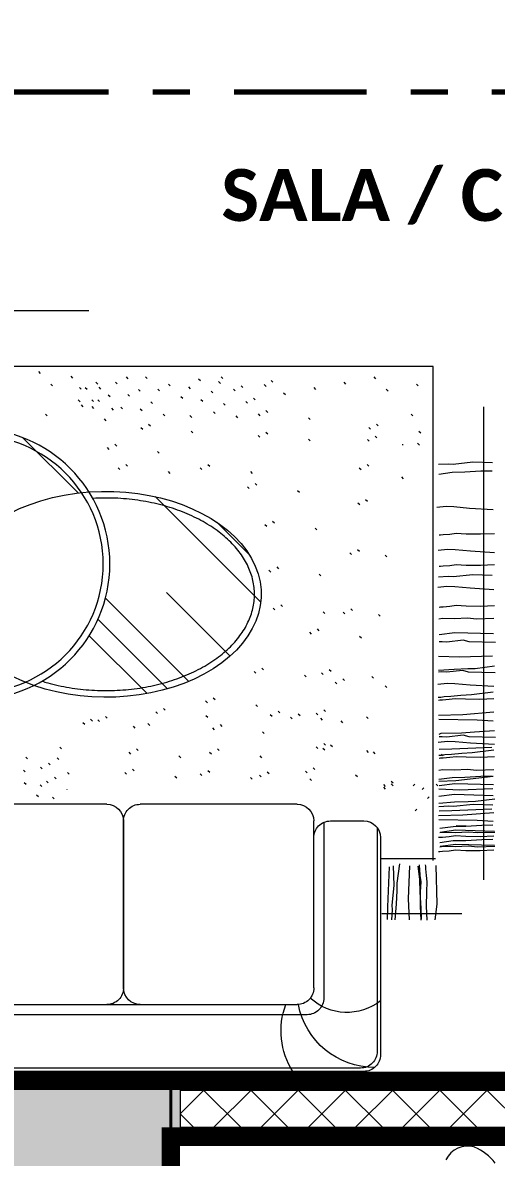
# Model space of a CAD drawing. Header units: metres. Extents: x -144 to 1000, y -717 to 29.
# Drawn here: x 468.666 to 469.943, y -557.476 to -554.418 of the extents above; entities that cross this region are included whole.
import ezdxf

# ---------------------------------------------------------------- set-up
doc = ezdxf.new("R2010")
doc.units = ezdxf.units.M
doc.linetypes.add('basculante modificado', pattern=[0.18, 0.1125, -0.0675])
doc.linetypes.add('Dash Dot 3_16_', pattern=[0.595313, 0.357187, -0.119063, 0, -0.119063])
doc.layers.get('0').update_dxf_attribs({"color": 1})
doc.layers.add('00-MEDICION', color=30, linetype='Continuous')
for name, color, linetype, lineweight in [('A-DETL', 1, 'Continuous', 9), ('A-WALL', 4, 'Continuous', 9), ('G-ANNO-SYMB', 1, 'Continuous', 9), ('G-ANNO-TEXT', 2, 'Continuous', 9), ('G-IMPT', 1, 'Continuous', 9), ('I-FURN', 2, 'Continuous', 9), ('S-COLS', 7, 'Continuous', 9)]:
    doc.layers.add(name, color=color, linetype=linetype, lineweight=lineweight)
doc.layers.add('A-WALL-PATT', color=7, linetype='Continuous', lineweight=35, true_color=0x9c9c9c)
doc.styles.add('Calibri_B_1', font='calibrib.ttf', dxfattribs={"height": 0.135})

# ---------------------------------------------------------------- blocks, each defined once
blk = doc.blocks.new('JUEGO DE SALA 3 - SALA 3_dwg-332581-Nivel 4')
at = {"layer": 'G-IMPT'}
for p, q in [((-2244.3372, 507.9053), (-2242.9374, 507.9023)), ((-2244.2013, 507.7409), (-2244.2061, 507.7361)), ((-2245.2202, 507.7096), (-2245.225, 507.7049)), ((-2245.1056, 507.7285), (-2245.1104, 507.7237)), ((-2245.0245, 507.714), (-2245.0293, 507.7092)), ((-2244.8288, 507.7184), (-2244.8336, 507.7136)), ((-2244.8102, 507.7071), (-2244.815, 507.7023)), ((-2244.7477, 507.7039), (-2244.7525, 507.6991)), ((-2244.6935, 507.7282), (-2244.6982, 507.7234)), ((-2244.6871, 507.7149), (-2244.6919, 507.7101)), ((-2244.6331, 507.7227), (-2244.6379, 507.7179)), ((-2244.606, 507.7004), (-2244.6108, 507.6956)), ((-2244.552, 507.7082), (-2244.5568, 507.7035)), ((-2244.4899, 507.7276), (-2244.4947, 507.7228)), ((-2244.4374, 507.7271), (-2244.4422, 507.7223)), ((-2244.4088, 507.7131), (-2244.4136, 507.7083)), ((-2244.3563, 507.7126), (-2244.3611, 507.7078)), ((-2244.2886, 507.7286), (-2244.2934, 507.7239)), ((-2244.2347, 507.7075), (-2244.2395, 507.7028)), ((-2245.1391, 507.6952), (-2245.1439, 507.6904)), ((-2244.9434, 507.6995), (-2244.9482, 507.6947)), ((-2244.8623, 507.685), (-2244.8671, 507.6803)), ((-2244.7812, 507.6705), (-2244.786, 507.6658)), ((-2244.7269, 507.6948), (-2244.7317, 507.6901)), ((-2244.6666, 507.6894), (-2244.6714, 507.6846)), ((-2244.5855, 507.6749), (-2244.5903, 507.6701)), ((-2244.5234, 507.6942), (-2244.5281, 507.6895)), ((-2244.4709, 507.6937), (-2244.4757, 507.689)), ((-2244.4423, 507.6797), (-2244.447, 507.675)), ((-2244.3898, 507.6792), (-2244.3946, 507.6745)), ((-2244.3641, 507.699), (-2244.3689, 507.6942)), ((-2244.3277, 507.6986), (-2244.3324, 507.6938)), ((-2244.3116, 507.6985), (-2244.3164, 507.6937)), ((-2245.4051, 506.3735), (-2245.4024, 507.649)), ((-2244.7604, 507.6615), (-2244.7652, 507.6567)), ((-2244.7001, 507.656), (-2244.7049, 507.6513)), ((-2244.6395, 507.667), (-2244.6443, 507.6623)), ((-2244.5044, 507.6604), (-2244.5092, 507.6556)), ((-2244.476, 507.6413), (-2244.4808, 507.6366)), ((-2244.4233, 507.6459), (-2244.4281, 507.6411)), ((-2244.398, 507.6424), (-2244.4028, 507.6376)), ((-2244.3611, 507.6652), (-2244.3659, 507.6605)), ((-2244.3453, 507.6469), (-2244.3501, 507.6422)), ((-2244.3451, 507.6652), (-2244.3499, 507.6604)), ((-2244.3165, 507.6512), (-2244.3212, 507.6464)), ((-2244.3087, 507.6647), (-2244.3135, 507.66)), ((-2245.2061, 507.6285), (-2245.2109, 507.6237)), ((-2244.9293, 507.6183), (-2244.9341, 507.6136)), ((-2244.8147, 507.6372), (-2244.8195, 507.6324)), ((-2244.7939, 507.6281), (-2244.7987, 507.6234)), ((-2244.7336, 507.6227), (-2244.7384, 507.6179)), ((-2244.673, 507.6337), (-2244.6778, 507.6289)), ((-2244.6098, 507.6232), (-2244.6146, 507.6184)), ((-2244.5379, 507.627), (-2244.5426, 507.6223)), ((-2244.3787, 507.6136), (-2244.3835, 507.6088)), ((-2244.2206, 507.6264), (-2244.2254, 507.6216)), ((-2245.2274, 507.5826), (-2245.2321, 507.5779)), ((-2245.1128, 507.6015), (-2245.1175, 507.5967)), ((-2245.092, 507.5925), (-2245.0968, 507.5877)), ((-2244.8148, 507.5791), (-2244.8196, 507.5743)), ((-2244.6132, 507.5813), (-2244.618, 507.5766)), ((-2244.4986, 507.6002), (-2244.5034, 507.5954)), ((-2244.4778, 507.5911), (-2244.4826, 507.5864)), ((-2245.2238, 507.55), (-2245.2286, 507.5452)), ((-2245.1827, 507.5473), (-2245.1827, 507.5445)), ((-2245.1092, 507.5688), (-2245.114, 507.564)), ((-2245.0884, 507.5598), (-2245.0932, 507.555)), ((-2244.9294, 507.5602), (-2244.9342, 507.5555)), ((-2244.794, 507.57), (-2244.7988, 507.5653)), ((-2244.1598, 507.5627), (-2244.309, 507.4141)), ((-2244.5224, 507.5267), (-2244.5272, 507.5219)), ((-2244.4078, 507.5455), (-2244.4126, 507.5407)), ((-2244.3871, 507.5365), (-2244.3918, 507.5317)), ((-2245.0876, 507.4925), (-2245.0923, 507.4877)), ((-2244.6587, 507.4916), (-2244.6635, 507.4868)), ((-2244.437, 507.4911), (-2244.4418, 507.4863)), ((-2245.1808, 507.4592), (-2245.1855, 507.4545)), ((-2245.0668, 507.4834), (-2245.0716, 507.4787)), ((-2244.7733, 507.4727), (-2244.7781, 507.4679)), ((-2244.6379, 507.4825), (-2244.6427, 507.4777)), ((-2244.5516, 507.4722), (-2244.5564, 507.4675)), ((-2244.4163, 507.482), (-2244.421, 507.4773)), ((-2244.786, 507.441), (-2244.7908, 507.4362)), ((-2244.7652, 507.4319), (-2244.77, 507.4272)), ((-2245.0841, 507.398), (-2245.0889, 507.3933)), ((-2244.9006, 507.4221), (-2244.9054, 507.4174)), ((-2244.5169, 507.4046), (-2244.8018, 507.1209)), ((-2245.0633, 507.389), (-2245.0681, 507.3842)), ((-2244.8335, 507.3394), (-2244.8383, 507.3346)), ((-2244.6829, 507.3361), (-2244.7704, 507.2489)), ((-2244.9481, 507.3205), (-2244.9529, 507.3158)), ((-2244.8127, 507.3303), (-2244.8175, 507.3256)), ((-2245.137, 507.2484), (-2245.1418, 507.2437)), ((-2245.0626, 507.2636), (-2245.0674, 507.2588)), ((-2245.0418, 507.2545), (-2245.0466, 507.2498)), ((-2244.8447, 507.2159), (-2244.8494, 507.2111)), ((-2244.9592, 507.1971), (-2244.964, 507.1923)), ((-2244.8239, 507.2069), (-2244.8287, 507.2021)), ((-2244.5476, 507.1465), (-2244.7195, 506.9754)), ((-2244.3834, 507.131), (-2244.6083, 506.907)), ((-2245.1192, 507.0886), (-2245.124, 507.0838)), ((-2245.0448, 507.1037), (-2245.0496, 507.099)), ((-2245.024, 507.0947), (-2245.0288, 507.0899)), ((-2244.9704, 507.0954), (-2244.9751, 507.0906)), ((-2244.8558, 507.1142), (-2244.8606, 507.1095)), ((-2244.835, 507.1052), (-2244.8398, 507.1004)), ((-2244.3633, 507.0736), (-2244.5509, 506.8868)), ((-2245.0686, 507.0302), (-2245.0734, 507.0254)), ((-2244.954, 507.049), (-2244.9588, 507.0443)), ((-2244.9333, 507.04), (-2244.938, 507.0352)), ((-2244.3398, 507.0293), (-2244.4959, 506.8739)), ((-2244.987, 506.9402), (-2244.9918, 506.9354)), ((-2244.8053, 506.9434), (-2244.81, 506.9386)), ((-2245.1016, 506.9213), (-2245.1064, 506.9165)), ((-2245.0234, 506.9148), (-2245.0282, 506.91)), ((-2245.0026, 506.9058), (-2245.0074, 506.901)), ((-2244.9662, 506.9311), (-2244.971, 506.9263)), ((-2244.9199, 506.9245), (-2244.9246, 506.9198)), ((-2244.7845, 506.9343), (-2244.7893, 506.9296)), ((-2245.138, 506.896), (-2245.1427, 506.8912)), ((-2244.7892, 506.8444), (-2244.794, 506.8396)), ((-2244.6746, 506.8632), (-2244.6794, 506.8584)), ((-2244.6538, 506.8542), (-2244.6586, 506.8494)), ((-2244.9727, 506.8312), (-2244.9775, 506.8264)), ((-2244.9519, 506.8221), (-2244.9567, 506.8173)), ((-2244.9036, 506.8201), (-2244.9084, 506.8153)), ((-2244.8491, 506.8273), (-2244.8539, 506.8225)), ((-2244.8283, 506.8182), (-2244.8331, 506.8134)), ((-2244.6548, 506.815), (-2244.6596, 506.8102)), ((-2244.5402, 506.8339), (-2244.545, 506.8291)), ((-2244.5194, 506.8248), (-2244.5242, 506.82)), ((-2245.0873, 506.8123), (-2245.092, 506.8075)), ((-2245.0182, 506.8013), (-2245.023, 506.7965)), ((-2244.9637, 506.8084), (-2244.9685, 506.8036)), ((-2244.8829, 506.8111), (-2244.8877, 506.8063)), ((-2244.6929, 506.7906), (-2244.6977, 506.7858)), ((-2244.4986, 506.7929), (-2244.5033, 506.7881)), ((-2244.4586, 506.7855), (-2244.4634, 506.7808)), ((-2244.384, 506.8117), (-2244.3888, 506.807)), ((-2244.3632, 506.8027), (-2244.368, 506.7979)), ((-2244.344, 506.8044), (-2244.3488, 506.7996)), ((-2244.3232, 506.7953), (-2244.328, 506.7906)), ((-2244.8075, 506.7718), (-2244.8123, 506.767)), ((-2244.6722, 506.7816), (-2244.6769, 506.7768)), ((-2245.0875, 506.7215), (-2245.0922, 506.7167)), ((-2244.991, 506.7368), (-2244.9958, 506.732)), ((-2244.9729, 506.7403), (-2244.9777, 506.7356)), ((-2244.9703, 506.7277), (-2244.9751, 506.7229)), ((-2244.9521, 506.7313), (-2244.9569, 506.7265)), ((-2244.6858, 506.7252), (-2244.6906, 506.7204)), ((-2244.4677, 506.7247), (-2244.4725, 506.72)), ((-2244.2607, 506.7291), (-2244.2655, 506.7244)), ((-2245.2946, 506.7078), (-2245.2899, 506.7126)), ((-2245.1056, 506.7179), (-2245.1104, 506.7131)), ((-2244.8004, 506.7064), (-2244.8052, 506.7016)), ((-2244.665, 506.7162), (-2244.6698, 506.7114)), ((-2244.5823, 506.7059), (-2244.5871, 506.7011)), ((-2244.447, 506.7157), (-2244.4518, 506.7109)), ((-2244.2538, 506.7001), (-2244.2586, 506.6953)), ((-2244.1697, 506.7018), (-2244.1744, 506.697)), ((-2244.9439, 506.6749), (-2244.9487, 506.6701)), ((-2244.9232, 506.6659), (-2244.9279, 506.6611)), ((-2244.8204, 506.6637), (-2244.8252, 506.659)), ((-2244.6605, 506.667), (-2244.6653, 506.6623)), ((-2244.457, 506.6702), (-2244.4617, 506.6655)), ((-2244.4362, 506.6612), (-2244.441, 506.6564)), ((-2244.2816, 506.661), (-2244.2864, 506.6563)), ((-2244.2302, 506.6856), (-2244.2349, 506.6808)), ((-2244.2091, 506.6753), (-2244.2138, 506.6705)), ((-2244.163, 506.6668), (-2244.1677, 506.662)), ((-2245.2805, 506.6267), (-2245.2757, 506.6314)), ((-2245.2184, 506.6314), (-2245.2136, 506.6266)), ((-2245.1548, 506.639), (-2245.1596, 506.6343)), ((-2245.1548, 506.6318), (-2245.1596, 506.627)), ((-2245.134, 506.63), (-2245.1388, 506.6252)), ((-2245.0585, 506.6561), (-2245.0633, 506.6513)), ((-2244.935, 506.6449), (-2244.9398, 506.6401)), ((-2244.7996, 506.6547), (-2244.8044, 506.6499)), ((-2244.7751, 506.6482), (-2244.7799, 506.6434)), ((-2244.6397, 506.658), (-2244.6445, 506.6532)), ((-2244.5715, 506.6514), (-2244.5763, 506.6466)), ((-2244.2466, 506.648), (-2244.2513, 506.6432)), ((-2244.2255, 506.6376), (-2244.2302, 506.6329)), ((-2244.1655, 506.6335), (-2244.1702, 506.6287)), ((-2245.2427, 506.6218), (-2245.2379, 506.617)), ((-2245.134, 506.6227), (-2245.1388, 506.618)), ((-2244.28, 506.6146), (-2244.2804, 506.6143)), ((-2244.2082, 506.6276), (-2244.213, 506.6228)), ((-2244.1989, 506.6001), (-2244.2037, 506.5954)), ((-2245.2573, 506.5976), (-2245.2525, 506.5928)), ((-2244.901, 506.5764), (-2244.478, 506.5755)), ((-2244.388, 506.5753), (-2243.974, 506.5744)), ((-2244.2417, 506.5942), (-2244.2465, 506.5895)), ((-2245.224, 506.5641), (-2245.2192, 506.5594)), ((-2245.3573, 506.518), (-2245.3298, 506.5196)), ((-2245.1171, 506.5138), (-2245.1184, 505.9108)), ((-2244.9911, 506.5316), (-2245.0811, 506.5318)), ((-2244.9731, 506.5278), (-2244.9741, 506.0545)), ((-2244.9471, 506.0815), (-2244.9461, 506.5315)), ((-2245.1262, 506.4869), (-2245.1274, 505.9019)), ((-2245.2741, 506.4304), (-2245.1263, 506.43)), ((-2245.13, 506.2823), (-2245.3454, 506.2827)), ((-2244.9292, 506.0094), (-2243.4352, 506.0062)), ((-2245.0735, 505.8658), (-2243.2915, 505.8619)), ((-2245.0825, 505.8568), (-2243.2825, 505.8529))]:
    blk.add_line(p, q, dxfattribs=at)
at = {"layer": 'G-IMPT', "flags": 128}
for points in [[(-2245.2681, 506.4258), (-2245.2652, 507.7566), (-2242.9438, 507.7516)], [(-2245.4254, 507.4975), (-2245.3724, 507.499), (-2245.3195, 507.4934), (-2245.3068, 507.4942), (-2245.2805, 507.4929)], [(-2245.4247, 507.4756), (-2245.3947, 507.4751), (-2245.3515, 507.4721), (-2245.3172, 507.4716), (-2245.2816, 507.4664)], [(-2245.4277, 507.3712), (-2245.3637, 507.3749), (-2245.3218, 507.3786), (-2245.301, 507.3794), (-2245.2764, 507.3768)], [(-2245.4319, 507.3068), (-2245.3942, 507.3051), (-2245.3556, 507.3054), (-2245.3281, 507.307), (-2245.3112, 507.3045), (-2245.2934, 507.3032), (-2245.2862, 507.3027), (-2245.2824, 507.3023)], [(-2245.4314, 507.2555), (-2245.3674, 507.2592), (-2245.3255, 507.2629), (-2245.3047, 507.2637), (-2245.2802, 507.2611)], [(-2245.432, 507.2225), (-2245.3944, 507.2208), (-2245.3558, 507.2211), (-2245.3283, 507.2227), (-2245.3113, 507.2202), (-2245.2936, 507.2188), (-2245.2864, 507.2184), (-2245.2825, 507.218)], [(-2245.426, 507.1941), (-2245.3731, 507.1957), (-2245.3201, 507.1901), (-2245.3074, 507.1909), (-2245.2812, 507.1896)], [(-2245.4306, 507.1558), (-2245.3666, 507.1595), (-2245.3247, 507.1632), (-2245.3039, 507.164), (-2245.2793, 507.1614)], [(-2245.4323, 507.1125), (-2245.3946, 507.1107), (-2245.356, 507.1111), (-2245.3285, 507.1127), (-2245.3116, 507.1101), (-2245.2938, 507.1088), (-2245.2866, 507.1084), (-2245.2828, 507.1079)], [(-2245.4307, 507.0778), (-2245.3845, 507.076), (-2245.3587, 507.0785), (-2245.3248, 507.0767), (-2245.2917, 507.0775), (-2245.2824, 507.0758)], [(-2245.4295, 507.0369), (-2245.3253, 507.0397), (-2245.2829, 507.0341)], [(-2245.4348, 507.0134), (-2245.3637, 507.0149), (-2245.3476, 507.0196), (-2245.304, 507.0144), (-2245.2908, 507.0152), (-2245.2828, 507.0148)], [(-2245.4269, 506.977), (-2245.338, 506.9734), (-2245.2812, 506.9758)], [(-2245.434, 506.932), (-2245.3628, 506.9335), (-2245.3467, 506.9381), (-2245.3031, 506.933), (-2245.29, 506.9338), (-2245.2819, 506.9334)], [(-2245.4325, 506.9495), (-2245.3804, 506.9426), (-2245.3605, 506.9421), (-2245.3236, 506.9408), (-2245.2817, 506.9373)], [(-2245.4311, 506.8946), (-2245.3671, 506.8983), (-2245.3252, 506.902), (-2245.3045, 506.9028), (-2245.2799, 506.9002)], [(-2245.4286, 506.8794), (-2245.3702, 506.8725), (-2245.3422, 506.8707), (-2245.3147, 506.8677), (-2245.2965, 506.8664), (-2245.2876, 506.8651), (-2245.2808, 506.8651)], [(-2245.4308, 506.8616), (-2245.3931, 506.8598), (-2245.3545, 506.8602), (-2245.327, 506.8618), (-2245.3101, 506.8592), (-2245.2923, 506.8579), (-2245.2851, 506.8575), (-2245.2813, 506.857)], [(-2245.4312, 506.8253), (-2245.3474, 506.8187), (-2245.2817, 506.816)], [(-2245.4287, 506.8015), (-2245.3862, 506.8039), (-2245.2823, 506.8058)], [(-2245.4354, 506.7574), (-2245.3642, 506.7589), (-2245.3481, 506.7635), (-2245.3045, 506.7583), (-2245.2914, 506.7592), (-2245.2833, 506.7587)], [(-2245.4324, 506.7751), (-2245.3786, 506.7721), (-2245.3439, 506.7694), (-2245.2884, 506.7676), (-2245.2829, 506.7651)], [(-2245.4325, 506.7383), (-2245.3685, 506.742), (-2245.3266, 506.7457), (-2245.3058, 506.7465), (-2245.2813, 506.7439)], [(-2245.431, 506.7231), (-2245.3726, 506.7162), (-2245.3446, 506.7144), (-2245.3171, 506.7114), (-2245.2989, 506.7101), (-2245.29, 506.7088), (-2245.2832, 506.7088)], [(-2245.4255, 506.7307), (-2245.3179, 506.7262), (-2245.2836, 506.7249)], [(-2245.4331, 506.7053), (-2245.3955, 506.7035), (-2245.3569, 506.7039), (-2245.3294, 506.7055), (-2245.3124, 506.7029), (-2245.2947, 506.7016), (-2245.2875, 506.7012), (-2245.2837, 506.7007)], [(-2245.4315, 506.6706), (-2245.3854, 506.6688), (-2245.3595, 506.6713), (-2245.3257, 506.6695), (-2245.2926, 506.6703), (-2245.2833, 506.6686)], [(-2245.4304, 506.6297), (-2245.3262, 506.6325), (-2245.2838, 506.6269)], [(-2245.4299, 506.6522), (-2245.3291, 506.6405), (-2245.2829, 506.6387)], [(-2245.4265, 506.653), (-2245.3964, 506.6525), (-2245.3532, 506.6494), (-2245.3189, 506.6489), (-2245.2834, 506.6438)], [(-2245.4294, 506.6006), (-2245.3252, 506.6034), (-2245.2829, 506.5978)], [(-2245.4287, 506.6191), (-2245.3397, 506.6156), (-2245.283, 506.618)], [(-2245.4342, 506.5916), (-2245.3822, 506.5848), (-2245.3623, 506.5843), (-2245.3254, 506.5829), (-2245.2835, 506.5795)], [(-2245.4284, 506.5751), (-2245.3754, 506.5767), (-2245.3225, 506.5711), (-2245.3098, 506.5719), (-2245.2835, 506.5706)], [(-2245.4318, 506.5548), (-2245.3479, 506.5483), (-2245.2823, 506.5456)], [(-2245.4258, 506.5641), (-2245.3183, 506.5596), (-2245.284, 506.5583)], [(-2245.4293, 506.5311), (-2245.3867, 506.5335), (-2245.2829, 506.5354)], [(-2245.4292, 506.5208), (-2245.3991, 506.5203), (-2245.3559, 506.5173), (-2245.3216, 506.5168), (-2245.286, 506.5116)], [(-2245.4343, 506.5018), (-2245.3881, 506.5), (-2245.3623, 506.5025), (-2245.3284, 506.5007), (-2245.2954, 506.5015), (-2245.2861, 506.4998)], [(-2245.433, 506.5044), (-2245.3288, 506.5071), (-2245.2865, 506.5015)], [(-2245.432, 506.4917), (-2245.3944, 506.4899), (-2245.3558, 506.4903), (-2245.3283, 506.4919), (-2245.3113, 506.4893), (-2245.2936, 506.488), (-2245.2864, 506.4876), (-2245.2826, 506.4872)], [(-2245.4293, 506.4824), (-2245.3992, 506.482), (-2245.356, 506.4789), (-2245.3217, 506.4784), (-2245.2861, 506.4732)], [(-2245.4344, 506.4634), (-2245.3882, 506.4616), (-2245.3624, 506.4641), (-2245.3285, 506.4623), (-2245.2955, 506.4631), (-2245.2862, 506.4614)], [(-2245.4331, 506.466), (-2245.3289, 506.4687), (-2245.2866, 506.4631)], [(-2245.4321, 506.4534), (-2245.3944, 506.4516), (-2245.3559, 506.4519), (-2245.3284, 506.4536), (-2245.3114, 506.451), (-2245.2936, 506.4497), (-2245.2864, 506.4492), (-2245.2826, 506.4488)], [(-2245.177, 506.4166), (-2245.1704, 506.3645), (-2245.17, 506.3446), (-2245.1688, 506.3077), (-2245.1655, 506.2658)], [(-2245.275, 506.4119), (-2245.2782, 506.3078), (-2245.2728, 506.2654)], [(-2245.2523, 506.2645), (-2245.2506, 506.3022), (-2245.2509, 506.3407), (-2245.2525, 506.3682), (-2245.25, 506.3852), (-2245.2487, 506.403), (-2245.2482, 506.4102), (-2245.2478, 506.414)], [(-2245.2367, 506.2672), (-2245.2362, 506.2973), (-2245.2331, 506.3405), (-2245.2326, 506.3748), (-2245.2275, 506.4104)], [(-2245.2358, 506.2644), (-2245.234, 506.3021), (-2245.2344, 506.3407), (-2245.236, 506.3682), (-2245.2334, 506.3851), (-2245.2321, 506.4029), (-2245.2317, 506.4101), (-2245.2313, 506.4139)], [(-2245.2045, 506.4111), (-2245.2013, 506.3222), (-2245.204, 506.2654)], [(-2245.1605, 506.4106), (-2245.1623, 506.3577), (-2245.1569, 506.3047), (-2245.1578, 506.292), (-2245.1566, 506.2658)], [(-2245.1495, 506.4081), (-2245.1455, 506.3005), (-2245.1443, 506.2662)], [(-2243.8852, 506.0342), (-2243.4622, 506.0333), (-2244.9022, 506.0364)]]:
    blk.add_lwpolyline(points, dxfattribs=at)
blk.add_lwpolyline([(-2244.4341, 506.0804), (-2244.4331, 506.5304)], close=True, dxfattribs=at)
at = {"layer": 'G-IMPT'}
for radius in [0.3643, 0.3463]:
    blk.add_circle((-2244.0306, 507.2221), radius, dxfattribs=at)
for centre, radius, start, end in [((-2244.9011, 506.5314), 0.045, 89.8775, 179.8775), ((-2244.4781, 506.5305), 0.045, 359.8775, 89.8775), ((-2244.3881, 506.5303), 0.045, 89.8775, 179.8775), ((-2245.0812, 506.4868), 0.045, 89.8775, 179.8775), ((-2244.9912, 506.4866), 0.045, 359.8775, 89.8775), ((-2244.9021, 506.0814), 0.045, 179.8775, 269.8775), ((-2244.9021, 506.0814), 0.045, 179.8775, 269.8775), ((-2244.4791, 506.0805), 0.045, 269.8775, 359.8775), ((-2244.3891, 506.0803), 0.045, 179.8775, 269.8775), ((-2245.0364, 506.1617), 0.1461, 231.6093, 312.4955), ((-2244.9291, 506.0544), 0.045, 179.8775, 269.8775), ((-2245.1106, 506.0765), 0.2089, 269.7061, 348.9648), ((-2245.0604, 505.9658), 0.2014, 327.063, 20.4891), ((-2245.0824, 505.9018), 0.045, 179.8775, 269.8775), ((-2245.0734, 505.9108), 0.045, 179.8775, 269.8775)]:
    blk.add_arc(centre, radius, start, end, dxfattribs=at)
for start_param, end_param in [(4.604122, 8.335665), (2.05248, 4.604122)]:
    blk.add_ellipse((-2244.3843, 507.1412), major_axis=(-0.4187, 0.0009), ratio=0.662811, start_param=start_param, end_param=end_param, dxfattribs=at)
blk.add_open_spline([(-2244.2129, 506.9066), (-2244.2179, 506.9051), (-2244.2229, 506.9036), (-2244.2468, 506.897), (-2244.2663, 506.8928), (-2244.306, 506.8863), (-2244.3262, 506.884), (-2244.367, 506.8816), (-2244.3876, 506.8814), (-2244.4285, 506.883), (-2244.4489, 506.8848), (-2244.4889, 506.8905), (-2244.5086, 506.8944), (-2244.5468, 506.904), (-2244.5654, 506.9097), (-2244.6008, 506.923), (-2244.6178, 506.9305), (-2244.6497, 506.9471), (-2244.6646, 506.9561), (-2244.6922, 506.9755), (-2244.7048, 506.9858), (-2244.7274, 507.0075), (-2244.7374, 507.0189), (-2244.7546, 507.0423), (-2244.7618, 507.0543), (-2244.7734, 507.0788), (-2244.7777, 507.0912), (-2244.7835, 507.1163), (-2244.7849, 507.1289), (-2244.785, 507.1541), (-2244.7835, 507.1667), (-2244.7778, 507.1918), (-2244.7735, 507.2042), (-2244.762, 507.2287), (-2244.7548, 507.2407), (-2244.7377, 507.2641), (-2244.7277, 507.2754), (-2244.7052, 507.297), (-2244.6926, 507.3073), (-2244.6651, 507.3267), (-2244.6501, 507.3357), (-2244.6183, 507.3522), (-2244.6014, 507.3597), (-2244.5659, 507.3729), (-2244.5474, 507.3786), (-2244.5092, 507.3882), (-2244.4895, 507.392), (-2244.4495, 507.3976), (-2244.4291, 507.3995), (-2244.3887, 507.401), (-2244.3687, 507.4008), (-2244.3488, 507.3996)], degree=3, knots=[1.133758, 1.133758, 1.133758, 1.133758, 1.174512, 1.174512, 1.325661, 1.325661, 1.47681, 1.47681, 1.627959, 1.627959, 1.779108, 1.779108, 1.930257, 1.930257, 2.081406, 2.081406, 2.232555, 2.232555, 2.383704, 2.383704, 2.534854, 2.534854, 2.686003, 2.686003, 2.837152, 2.837152, 2.988301, 2.988301, 3.13945, 3.13945, 3.290599, 3.290599, 3.441748, 3.441748, 3.592897, 3.592897, 3.744046, 3.744046, 3.895195, 3.895195, 4.046344, 4.046344, 4.197493, 4.197493, 4.348642, 4.348642, 4.499791, 4.499791, 4.65094, 4.65094, 4.798431, 4.798431, 4.798431, 4.798431], dxfattribs=at)
blk = doc.blocks.new('U')
at = {"layer": 'A-WALL-PATT', "lineweight": 5, "true_color": 0x747474}
blk.add_hatch(color=8, dxfattribs=at).paths.add_polyline_path([(475.837, -495.6349), (476.9877, -495.6349), (476.9877, -495.6099), (473.5878, -495.6101), (473.5878, -495.6349), (475.827, -495.6349)])
at = {"layer": 'A-WALL-PATT', "true_color": 0x747474}
blk.add_hatch(color=8, dxfattribs=at).paths.add_polyline_path([(474.8809, -495.7599), (476.9877, -495.7599), (476.9877, -495.6349), (476.9627, -495.6349), (476.9627, -495.7349), (473.6127, -495.7349), (473.6127, -495.6349), (473.5878, -495.6349), (473.5878, -495.7599), (473.8629, -495.7599)])
at = {"layer": 'S-COLS', "true_color": 0x5c5c5c}
h = blk.add_hatch(color=251, dxfattribs=at)
h.paths.add_polyline_path([(476.8875, -506.46), (477.3875, -506.46), (477.3875, -505.56), (476.8875, -505.56), (476.8875, -506.4599)])
h.paths.add_polyline_path([(459.3418, -506.46), (459.5877, -506.46), (459.5877, -505.56), (459.0877, -505.56), (459.0877, -506.46)])
h.paths.add_polyline_path([(467.2877, -506.4599), (467.2877, -505.5599), (466.7877, -505.5599), (466.7877, -506.4599), (467.1113, -506.4599)])
h.paths.add_polyline_path([(476.9878, -498.7599), (477.3878, -498.7599), (477.3878, -498.06), (476.9878, -498.06), (476.9878, -498.4884)])
h.paths.add_polyline_path([(459.0877, -498.7599), (459.5877, -498.7599), (459.5877, -498.06), (459.0877, -498.06), (459.0877, -498.6957)])
h.paths.add_polyline_path([(473.5878, -498.7599), (473.5877, -495.6099), (473.0878, -495.61), (473.0878, -498.7599), (473.5877, -498.7599)])
h.paths.add_polyline_path([(462.9877, -498.7599), (464.9877, -498.7599), (464.9873, -498.26), (463.2875, -498.26), (463.2875, -496.11), (464.9878, -496.11), (464.9873, -495.61), (462.9875, -495.6101), (462.9875, -498.7599)])
h.paths.add_polyline_path([(467.2877, -498.7599), (467.2877, -497.8599), (466.7877, -497.8599), (466.7877, -498.7599), (467.1113, -498.7599)])
h.paths.add_polyline_path([(466.7878, -496.51), (467.2878, -496.51), (467.2878, -495.61), (466.7878, -495.61), (466.7878, -496.11)])
h.paths.add_polyline_path([(459.3625, -496.31), (459.5875, -496.31), (459.5875, -495.6089), (459.0875, -495.6089), (459.0875, -496.31), (459.3418, -496.31)])
h.paths.add_polyline_path([(477.1008, -496.31), (477.3878, -496.31), (477.3878, -495.6089), (476.9878, -495.6089), (476.9878, -496.31)])
h.paths.add_polyline_path([(466.7877, -487.61), (467.2877, -487.61), (467.2877, -486.71), (466.7877, -486.71), (466.7877, -487.3251)])
h.paths.add_polyline_path([(477.3877, -487.61), (477.3877, -486.7102), (476.8877, -486.7102), (476.8877, -487.61)])
h.paths.add_polyline_path([(459.8127, -487.01), (460.1877, -487.01), (460.1877, -486.51), (459.2877, -486.51), (459.2877, -487.01), (459.7127, -487.01)])
at = {"layer": 'A-DETL', "color": 7, "linetype": 'basculante modificado'}
blk.add_line((476.9871, -495.6099), (473.5877, -495.6099), dxfattribs=at)
at = {"layer": 'A-WALL', "lineweight": 35}
for p, q in [((476.9877, -495.6099), (473.5877, -495.6099)), ((473.5877, -495.6099), (473.5877, -495.7599)), ((473.5877, -495.7599), (476.9877, -495.7599))]:
    blk.add_line(p, q, dxfattribs=at)
at = {"layer": 'A-WALL'}
for p, q in [((473.6127, -495.6349), (476.9627, -495.6349)), ((473.6127, -495.6349), (473.6127, -495.7349)), ((473.6127, -495.7349), (476.9627, -495.7349))]:
    blk.add_line(p, q, dxfattribs=at)
at = {"layer": 'A-WALL-PATT', "color": 1, "lineweight": 5, "true_color": 0xff0000}
for p, q in [((473.6127, -495.6989), (473.6767, -495.6349)), ((473.7761, -495.7349), (473.6761, -495.6349)), ((473.704, -495.7349), (473.804, -495.6349)), ((473.9034, -495.7349), (473.8034, -495.6349)), ((473.8312, -495.7349), (473.9312, -495.6349)), ((474.0307, -495.7349), (473.9307, -495.6349)), ((473.9585, -495.7349), (474.0585, -495.6349)), ((474.158, -495.7349), (474.058, -495.6349)), ((474.0858, -495.7349), (474.1858, -495.6349)), ((474.2852, -495.7349), (474.1852, -495.6349)), ((474.2131, -495.7349), (474.3131, -495.6349)), ((474.4125, -495.7349), (474.3125, -495.6349)), ((474.3404, -495.7349), (474.4404, -495.6349)), ((474.5398, -495.7349), (474.4398, -495.6349)), ((473.6488, -495.7349), (473.6127, -495.6987))]:
    blk.add_line(p, q, dxfattribs=at)
at = {"layer": 'G-ANNO-SYMB', "linetype": 'Dash Dot 3_16_', "lineweight": 70}
blk.add_line((473.0628, -492.9443), (482.4666, -492.9443), dxfattribs=at)
at = {"layer": 'I-FURN'}
for centre, radius, start, end in [((474.388, -495.8498), 0.0644, 72.9418, 155.3448), ((474.3488, -495.9204), 0.1443, 38.044, 66.2939)]:
    blk.add_arc(centre, radius, start, end, dxfattribs=at)
at = {"layer": 'S-COLS', "lineweight": 35}
for p in [(473.0878, -495.6099), (473.5878, -498.7599)]:
    blk.add_line(p, (473.5878, -495.6099), dxfattribs=at)
at = {"extrusion": (0, 0, -1), "zscale": -1, "rotation": 0.1225191295726474}
blk.add_blockref('JUEGO DE SALA 3 - SALA 3_dwg-332581-Nivel 4', (1772.051, -996.6391), dxfattribs=at)
at = {"layer": 'G-ANNO-TEXT', "style": 'Calibri_B_1'}
blk.add_text('SALA / COMEDOR', height=0.14, dxfattribs=at).set_placement((473.7237, -493.2924))

msp = doc.modelspace()

# ---------------------------------------------------------------- linework, layer by layer
at = {"layer": '00-MEDICION'}
msp.add_lwpolyline([(472.9156, -557.27, 0.05, 0.05, 0), (465.315, -557.2689, 0.05, 0.05, 0)], format="xyseb", dxfattribs=at)
at = {"layer": '00-MEDICION', "const_width": 0.05}
msp.add_lwpolyline([(469.0651, -560.4199), (469.0651, -557.4199), (472.4651, -557.4199), (472.4651, -557.97)], dxfattribs=at)

# ---------------------------------------------------------------- block references
at = {"color": 3}
msp.add_blockref('U', (-4.5227, -61.66), dxfattribs=at)

doc.saveas('drawing.dxf')
